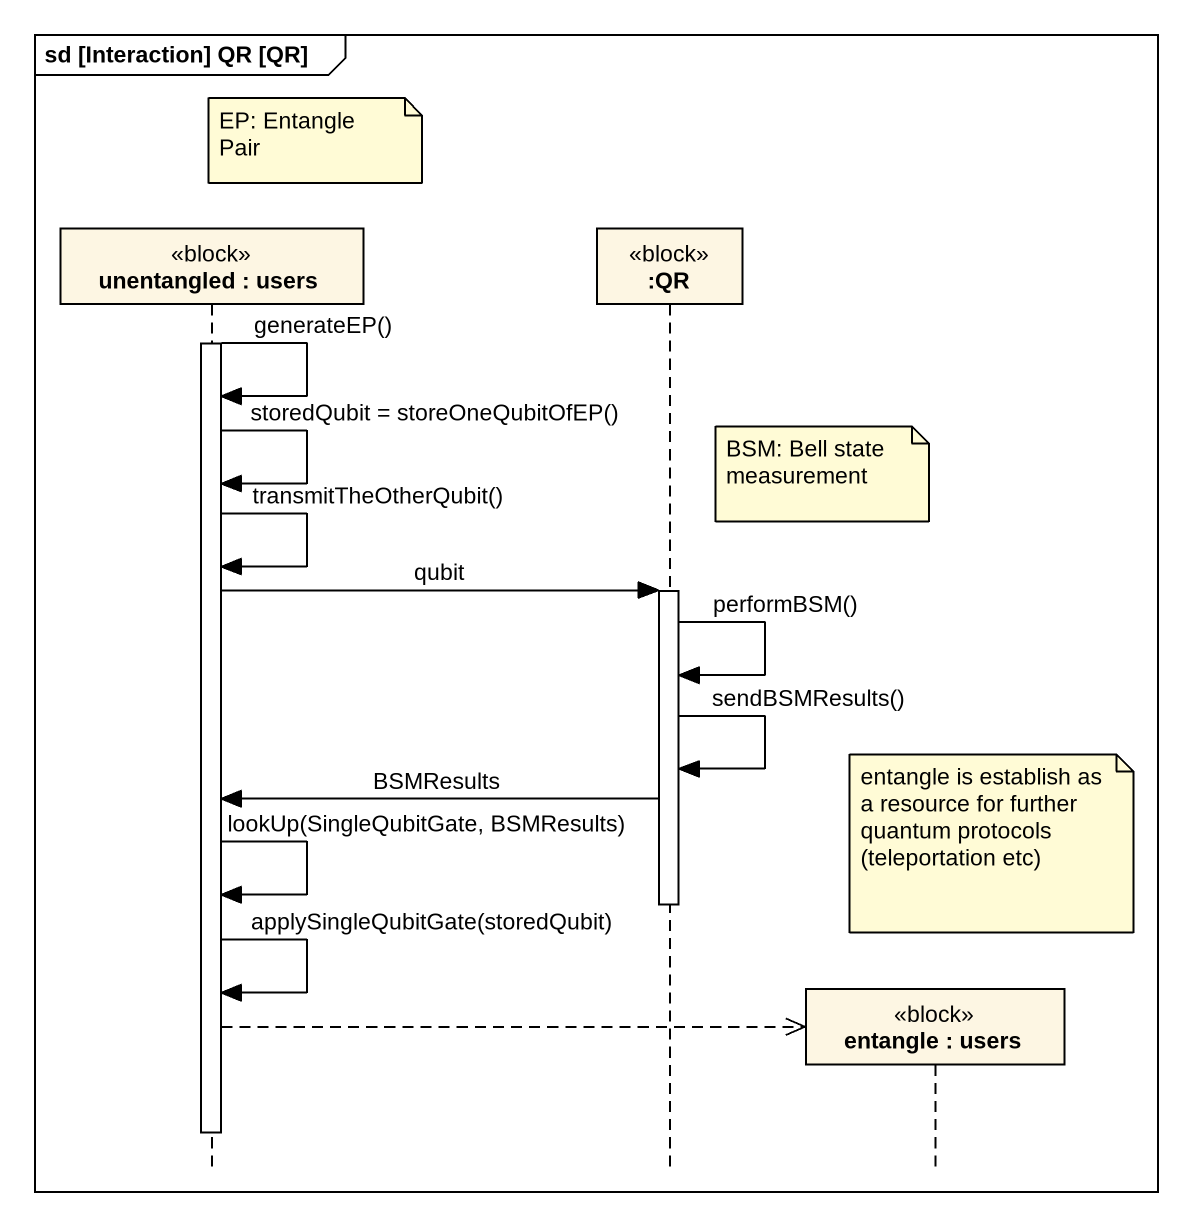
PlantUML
@startuml
mainframe sd [Interaction] QR [QR]
hide footbox
participant "unentangled : users" as unentangled <<block>>
participant ":QR" as QR <<block>>
participant "entangle : users" as entangle <<block>>

note over unentangled : EP: Entangle Pair
activate unentangled
unentangled -> unentangled : generateEP()
note left of entangle : BSM: Bell state measurement
unentangled -> unentangled : storedQubit = storeOneQubitOfEP()
unentangled -> unentangled : transmitTheOtherQubit()
unentangled -> QR : qubit
activate QR
QR -> QR : performBSM()
QR -> QR : sendBSMResults()
QR -> unentangled : BSMResults
note over entangle : entangle is establish as a resource for further quantum protocols (teleportation etc)
unentangled -> unentangled : lookUp(SingleQubitGate, BSMResults)
deactivate QR
unentangled -> unentangled : applySingleQubitGate(storedQubit)
unentangled -->> entangle **
deactivate unentangled
@enduml
